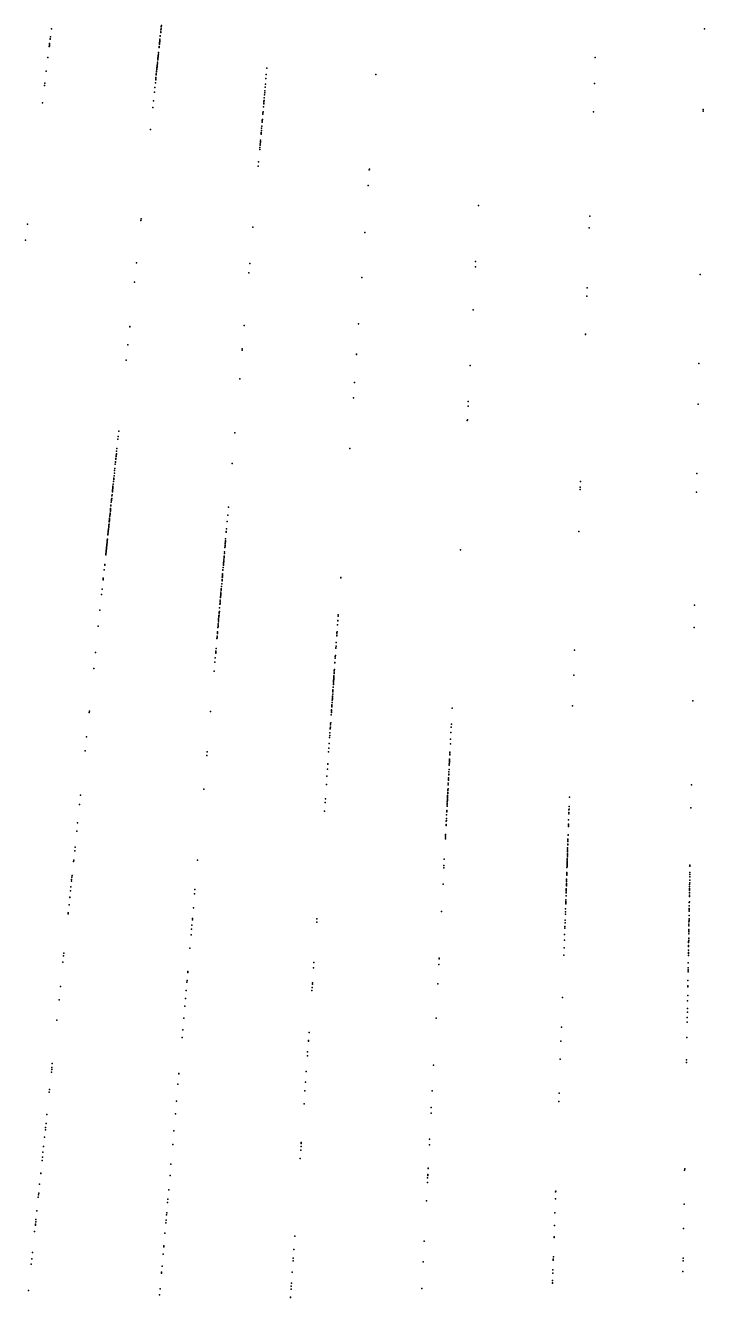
# Model space of a CAD drawing. Header units: metres. Extents: x -4327 to 4266, y -3886 to 3992.
# Drawn here: x -303.7 to -41.8, y -2881.4 to -2390.9 of the extents above; entities that cross this region are included whole.
import ezdxf

# ---------------------------------------------------------------- set-up
doc = ezdxf.new("R2010")
doc.units = ezdxf.units.M

msp = doc.modelspace()

# ---------------------------------------------------------------- linework, layer by layer
for p in [(-293.72, -2392.13, 2541.1), (-251.57, -2393.57, -294.85), (-251.56, -2393.44, -145.22), (-251.55, -2393.36, -146.53), (-251.47, -2392.61, -538.17), (-251.46, -2392.51, -403.25), (-251.42, -2392.14, -224.32), (-251.35, -2391.42, -315.9), (-251.33, -2391.22, -389.56), (-251.29, -2390.87, -240.09), (-41.76, -2392.18, 2517.09), (-294.52, -2398.66, 2531.39), (-294.52, -2398.67, -700.83), (-294.49, -2398.46, 2495.51), (-294.48, -2398.38, -710.75), (-294.41, -2397.78, -604.42), (-294.21, -2396.12, -795.33), (-294.19, -2395.97, -717.2), (-294.1, -2395.23, -613.58), (-252.05, -2398.06, -129.67), (-252.02, -2397.81, -91.44), (-251.99, -2397.51, -344.84), (-251.94, -2397.08, -235.4), (-251.93, -2396.99, 2555.12), (-251.9, -2396.64, -101.92), (-251.9, -2396.65, -189), (-251.84, -2396.1, -252.56), (-251.72, -2394.92, -210.02), (-251.72, -2394.97, -578.84), (-295.08, -2403.25, -838.89), (-294.56, -2399.02, -729.6), (-252.65, -2403.77, -360.55), (-252.65, -2403.78, -375.39), (-252.61, -2403.41, -252), (-252.57, -2403.09, -568.27), (-252.56, -2402.91, -168.29), (-252.52, -2402.58, -525.22), (-252.51, -2402.49, -336.15), (-252.46, -2401.95, -116.67), (-252.46, -2401.96, -467.41), (-252.39, -2401.35, -479.61), (-252.38, -2401.26, -190.69), (-252.18, -2399.33, -296.89), (-252.18, -2399.34, -584.08), (-252.14, -2398.96, -492.82), (-83.92, -2403.21, 2502.38), (-295.72, -2408.46, -825.92), (-253.16, -2408.7, -177.99), (-253.15, -2408.55, -550.08), (-253.08, -2407.91, -382.8), (-253.07, -2407.79, -370.61), (-253.06, -2407.72, -516.67), (-253.05, -2407.6, -365.18), (-253, -2407.14, -457.48), (-252.99, -2407.06, -199.12), (-252.98, -2406.98, -421.99), (-252.95, -2406.63, -439.63), (-252.9, -2406.14, -261.63), (-252.85, -2405.67, -308.4), (-252.78, -2405.09, -409.44), (-252.69, -2404.19, -274.76), (-252.68, -2404.11, -473.31), (-210.61, -2407.33, -301.4), (-296.3, -2413.19, 2519.07), (-253.61, -2412.98, -487.43), (-253.5, -2411.85, -268.94), (-253.48, -2411.71, -287.69), (-253.43, -2411.19, -545.13), (-253.39, -2410.89, -394.12), (-253.29, -2409.86, -360.11), (-253.29, -2409.94, -506.1), (-253.27, -2409.69, -532.31), (-253.25, -2409.51, -430.61), (-211.16, -2413.56, -370.87), (-210.96, -2411.31, -205.78), (-210.83, -2409.77, -272.27), (-168.51, -2409.82, 2505.64), (-84.27, -2413.25, 2512.83), (-296.4, -2414.01, -810.09), (-254, -2416.64, -521.35), (-253.99, -2416.59, -471.64), (-253.81, -2414.86, -582.25), (-211.52, -2417.63, -495.82), (-211.45, -2416.84, -382.22), (-211.38, -2416.11, -317.28), (-211.25, -2414.62, -172.81), (-297.22, -2420.66, -858.4), (-254.62, -2422.55, -689.14), (-254.35, -2419.93, 2534.89), (-211.92, -2422.25, -258.91), (-211.82, -2421.14, -429.23), (-211.81, -2421.01, -484.1), (-211.75, -2420.31, -217.23), (-211.73, -2420.04, -285.51), (-211.71, -2419.8, -374.54), (-211.62, -2418.85, -383.89), (-42.3, -2423.28, 2508.4), (-212.43, -2428.05, -335.09), (-212.43, -2428.14, -221.96), (-212.38, -2427.46, -385.26), (-212.38, -2427.47, -328.24), (-212.34, -2427.1, -459.12), (-212.34, -2427.11, -445.37), (-212.17, -2425.08, -398.5), (-212.17, -2425.09, -248.48), (-212.12, -2424.59, -248.43), (-212.09, -2424.21, -418.83), (-84.65, -2424.17, 2543.56), (-42.31, -2423.99, 2558.93), (-255.51, -2431, 2496.95), (-212.84, -2432.74, -229.09), (-212.8, -2432.35, -235.78), (-212.79, -2432.22, -501.59), (-212.72, -2431.41, -515.31), (-212.64, -2430.53, -261.14), (-212.57, -2429.74, -489.99), (-213.3, -2437.98, 2546.72), (-213.22, -2437.07, -363.57), (-213.22, -2437.08, -469.3), (-213.17, -2436.52, -477.5), (-213.11, -2435.91, -273.87), (-213.09, -2435.66, -500.91), (-213.04, -2435.07, -349.65), (-213.04, -2435.08, -344.22), (-213.36, -2438.68, -354.26), (-213.92, -2445.17, -530.82), (-213.78, -2443.51, -458.07), (-171.08, -2446.57, 2499.81), (-171.07, -2446.35, 2496.87), (-171.51, -2452.64, 2519.73), (-128.94, -2460.27, 2502.92), (-302.97, -2467.52, 2550.61), (-259.2, -2466.15, 2502.84), (-259.12, -2465.39, 2488.45), (-86.06, -2464.36, 2546.52), (-215.98, -2468.69, 2528.64), (-172.77, -2470.67, 2497.05), (-86.22, -2468.88, 2545.62), (-303.74, -2473.74, 2548.68), (-130.07, -2481.93, 2519.45), (-260.92, -2482.45, 2577.77), (-217.52, -2486.3, 2571.82), (-217.2, -2482.63, 2488.04), (-130.18, -2483.93, 2483.27), (-43.41, -2486.89, 2551.86), (-261.7, -2489.9, 2483.21), (-173.98, -2488.01, 2525.57), (-87.02, -2492.01, 2489.45), (-87.14, -2495.25, 2487.26), (-131.05, -2500.52, 2521.77), (-219.3, -2506.57, 2484.77), (-175.23, -2505.97, 2532.72), (-263.5, -2507.05, 2522.23), (-263.49, -2506.98, 2552.61), (-87.65, -2509.94, 2472.06), (-87.65, -2510.02, 2568.35), (-264.23, -2514.01, 2512.73), (-220.13, -2516.15, 2480.71), (-220.08, -2515.54, 2551.45), (-264.86, -2519.99, 2472.43), (-176.06, -2517.73, 2544.62), (-176.05, -2517.64, 2561.23), (-44.01, -2521.23, 2514.75), (-132.17, -2521.99, 2543.42), (-221.09, -2527.09, 2464.45), (-176.82, -2528.61, 2533.4), (-177.23, -2534.51, 2547.64), (-132.9, -2535.85, 2551.82), (-132.99, -2537.69, 2484.98), (-44.28, -2536.89, 2470.36), (-133.28, -2543.21, 2523.2), (-133.27, -2542.94, 2542.26), (-268.06, -2550.39, 727.02), (-267.96, -2549.42, 825.97), (-267.73, -2547.29, 2510.15), (-222.92, -2548.03, 2525.88), (-268.55, -2555.11, 197.27), (-268.44, -2554.08, 1028.65), (-178.59, -2554, 2487.27), (-269.07, -2560, 2528.18), (-268.99, -2559.3, 1109.78), (-268.98, -2559.19, 1009.59), (-268.88, -2558.19, 921.17), (-268.84, -2557.84, 978.43), (-268.76, -2557.12, 837.76), (-268.71, -2556.58, 611.97), (-268.67, -2556.22, 706.02), (-268.66, -2556.1, 1062.14), (-223.95, -2559.76, 2509.97), (-269.67, -2565.71, 1122.58), (-269.63, -2565.4, 994.23), (-269.55, -2564.62, 298.8), (-269.44, -2563.55, 310.08), (-269.33, -2562.48, 1041.83), (-269.26, -2561.79, 589.52), (-44.75, -2563.64, 2534.83), (-270.16, -2570.39, 484.12), (-270.12, -2570.01, 473.85), (-270.06, -2569.4, 629.95), (-270.04, -2569.29, 880.89), (-270.02, -2569.09, 747.6), (-269.98, -2568.73, 735.29), (-269.97, -2568.59, 623.79), (-269.89, -2567.8, 760.98), (-269.88, -2567.72, 1025.98), (-269.88, -2567.73, 759.43), (-269.77, -2566.69, 906.8), (-269.77, -2566.71, 996.35), (-269.69, -2565.91, 722.33), (-269.67, -2565.79, 865.58), (-89.74, -2569.86, 2536.6), (-89.71, -2568.89, 2497.2), (-89.63, -2566.7, 2536.24), (-270.62, -2574.76, 903.31), (-270.54, -2574.02, 1104.46), (-270.53, -2573.91, 601.22), (-270.52, -2573.82, 602.69), (-270.51, -2573.73, 888.72), (-270.49, -2573.52, 941.05), (-270.46, -2573.29, 969.83), (-270.35, -2572.25, 1029.42), (-270.32, -2571.95, 494.64), (-270.19, -2570.67, 719.12), (-44.88, -2570.92, 2503.49), (-271.18, -2580.09, 434.87), (-271.18, -2580.15, 243.38), (-271.17, -2579.96, 680.72), (-271.16, -2579.94, 358.09), (-271.11, -2579.45, 919.26), (-271.1, -2579.35, 369.55), (-271.06, -2579.01, 359.41), (-270.98, -2578.16, 532.58), (-270.95, -2577.94, 804.11), (-270.91, -2577.52, 529.5), (-270.9, -2577.4, 645.41), (-270.9, -2577.44, 255.97), (-270.9, -2577.47, 380.83), (-270.88, -2577.28, 510.34), (-270.87, -2577.16, 899.4), (-270.76, -2576.11, 1011.38), (-270.74, -2575.91, 861.14), (-225.7, -2579.73, 941.73), (-225.43, -2576.63, 2515.51), (-271.72, -2585.29, 193.89), (-271.71, -2585.11, 281.09), (-271.71, -2585.17, 542.9), (-271.71, -2585.17, 315.57), (-271.69, -2584.95, 298.29), (-271.63, -2584.4, 383.3), (-271.63, -2584.4, 876.59), (-271.61, -2584.19, 394.86), (-271.59, -2583.96, 428.24), (-271.53, -2583.41, 957.52), (-271.5, -2583.18, 618.34), (-271.41, -2582.27, 239.3), (-271.41, -2582.28, 863.27), (-271.39, -2582.09, 414.85), (-271.37, -2581.88, 785.2), (-271.32, -2581.47, 346.77), (-271.31, -2581.36, 414.73), (-271.29, -2581.18, 511.11), (-271.27, -2580.92, 484.64), (-226.16, -2585, 1090.62), (-225.92, -2582.22, 793.25), (-272.23, -2590.11, 290.26), (-272.18, -2589.59, 151.42), (-272.17, -2589.49, 161.39), (-272.16, -2589.39, 311.76), (-272.11, -2588.95, 2526.27), (-271.94, -2587.33, 266.98), (-271.9, -2587, 819.39), (-271.89, -2586.9, 526.99), (-271.85, -2586.49, 781.96), (-271.8, -2586.03, 193.95), (-271.8, -2586.04, 172.57), (-271.79, -2585.89, 406.73), (-271.77, -2585.72, 989.1), (-271.77, -2585.75, 370.47), (-226.59, -2589.97, 955.11), (-226.56, -2589.6, 892.7), (-226.5, -2588.91, 1114.01), (-226.27, -2586.25, 926.51), (-226.25, -2586.06, 536.26), (-90.3, -2585.97, 2524.8), (-272.75, -2595.06, 664.96), (-272.72, -2594.75, 267.75), (-272.71, -2594.65, 558.27), (-272.69, -2594.5, 197.44), (-272.64, -2594.03, 567.07), (-272.62, -2593.77, 2522.7), (-272.62, -2593.77, 213.13), (-272.58, -2593.39, 501.72), (-272.58, -2593.42, 801.15), (-272.57, -2593.32, 751.57), (-272.56, -2593.28, 924.19), (-272.52, -2592.85, 547.48), (-272.5, -2592.63, 460.4), (-272.48, -2592.44, 12.08), (-272.45, -2592.15, 447.13), (-272.44, -2592.05, 396.06), (-272.38, -2591.53, 244.46), (-272.36, -2591.3, 257.34), (-272.32, -2590.94, 135.82), (-272.26, -2590.34, 656.2), (-272.26, -2590.35, 278.78), (-226.98, -2594.45, 981.02), (-226.93, -2593.82, 1026.46), (-226.79, -2592.24, 816.55), (-226.79, -2592.25, 506.54), (-226.74, -2591.65, 626.83), (-226.71, -2591.26, 549.19), (-226.66, -2590.68, 986.08), (-226.65, -2590.57, 767.98), (-135.9, -2593.13, 2517.19), (-273.16, -2598.96, 331.73), (-273.14, -2598.74, 216.41), (-227.46, -2599.85, 1002.62), (-227.38, -2598.96, 283.56), (-227.38, -2598.98, 416.86), (-227.37, -2598.8, 972.93), (-227.31, -2598.22, 716.41), (-227.3, -2598, 837.16), (-227.3, -2598.11, 384.68), (-227.27, -2597.7, 437.1), (-227.24, -2597.36, 675.05), (-227.19, -2596.76, 941.51), (-227.13, -2596.1, 520.58), (-227.12, -2595.94, 842.77), (-227.08, -2595.57, 641.32), (-273.76, -2604.68, 558.93), (-273.75, -2604.58, 19.28), (-273.74, -2604.42, 679.55), (-273.69, -2603.96, 1055.37), (-273.35, -2600.77, 698.42), (-227.9, -2604.9, 840.95), (-227.89, -2604.85, 553.56), (-227.88, -2604.71, 814.22), (-227.87, -2604.53, 430.92), (-227.87, -2604.53, 707.43), (-227.87, -2604.54, 566.92), (-227.79, -2603.62, 859.45), (-227.78, -2603.58, 999.15), (-227.74, -2603.13, 856.14), (-227.72, -2602.9, 401.43), (-227.71, -2602.73, 697.77), (-227.68, -2602.43, 782.35), (-227.67, -2602.3, 824.42), (-227.56, -2601, 831.85), (-227.55, -2600.85, 656.24), (-182.08, -2603.82, 2508.26), (-182.08, -2603.93, 1024.11), (-274.13, -2608.22, -29.32), (-228.3, -2609.47, 910.74), (-228.23, -2608.64, 981.5), (-228.21, -2608.45, 472.75), (-228.19, -2608.25, 605.21), (-228.18, -2608.13, 690.05), (-228.11, -2607.28, 298.92), (-228.11, -2607.3, 456.34), (-228.1, -2607.2, 2520.47), (-228.01, -2606.2, 1081.14), (-227.91, -2605, 689.22), (-227.91, -2605.06, 871.01), (-274.36, -2610.38, 579.64), (-228.7, -2614.05, 231.74), (-228.68, -2613.83, 194.26), (-228.68, -2613.87, 210.1), (-228.67, -2613.68, 722.22), (-228.61, -2612.99, 735.9), (-228.57, -2612.51, 731.13), (-228.56, -2612.46, 449.88), (-228.47, -2611.47, 312.44), (-228.45, -2611.15, 583.34), (-228.39, -2610.52, 268.92), (-228.38, -2610.45, 434.84), (-228.36, -2610.21, 566.65), (-228.34, -2609.96, 592.08), (-45.64, -2614.43, 2526.49), (-274.99, -2616.35, 35.16), (-229.14, -2619.09, 343.94), (-229.12, -2618.85, 258.2), (-229.1, -2618.6, 1051.2), (-229.1, -2618.62, 486.44), (-229.08, -2618.39, 155.72), (-229.07, -2618.29, 204.69), (-229, -2617.53, 232.04), (-228.97, -2617.16, 717.02), (-228.94, -2616.83, 124.02), (-228.82, -2615.43, 880.84), (-183.12, -2618.72, 643.12), (-183.08, -2618.1, 1021.43), (-275.65, -2622.59, -49.63), (-229.48, -2622.99, 601.08), (-229.45, -2622.65, 353.17), (-229.41, -2622.14, 579.77), (-229.36, -2621.63, 358.88), (-229.29, -2620.81, 332.5), (-229.24, -2620.21, 341.17), (-229.23, -2620.08, 322.21), (-229.2, -2619.76, 191.82), (-229.2, -2619.8, 1117.13), (-183.35, -2621.97, 899.41), (-183.35, -2621.97, 899.41), (-183.25, -2620.53, 631.43), (-183.23, -2620.32, 1032.21), (-45.79, -2623.06, 2526.54), (-229.86, -2627.34, 494.02), (-229.84, -2627.03, 864), (-229.82, -2626.85, 330.34), (-229.78, -2626.39, 470.06), (-229.68, -2625.3, 213.91), (-229.66, -2625.07, 314.07), (-229.64, -2624.84, 478.69), (-229.63, -2624.73, 456.43), (-183.83, -2628.83, 400.46), (-183.64, -2626.21, 510.98), (-183.63, -2626.01, 1051.06), (-183.57, -2625.22, 521.23), (-183.56, -2625.04, 916.53), (-183.54, -2624.73, 1048.89), (-276.71, -2632.73, 2524.51), (-230.35, -2632.91, 373.65), (-230.33, -2632.63, 967.58), (-230.3, -2632.33, 133.42), (-230.28, -2632.14, 239.15), (-230.2, -2631.18, 616.61), (-184.2, -2634.19, 790.81), (-184.18, -2633.91, 775.06), (-183.98, -2631.04, 415.52), (-183.97, -2630.86, 391.94), (-183.93, -2630.25, 916.74), (-183.92, -2630.23, 1041.1), (-91.9, -2631.76, 2527.79), (-277.35, -2638.82, 1175.29), (-230.65, -2636.37, 236.63), (-230.51, -2634.69, 997.89), (-184.55, -2639.19, 753.16), (-184.38, -2636.69, 896.42), (-184.37, -2636.54, 1053.61), (-184.37, -2636.6, 904.43), (-184.25, -2634.92, 526.15), (-230.95, -2639.83, 2518.79), (-184.88, -2643.87, 402.75), (-184.87, -2643.8, 515.91), (-184.86, -2643.63, 271.96), (-184.84, -2643.38, 960.37), (-184.83, -2643.16, 283.6), (-184.81, -2642.87, 828.18), (-184.8, -2642.73, 638.31), (-184.79, -2642.59, 650.52), (-184.77, -2642.4, 780.7), (-184.75, -2642.03, 791.59), (-184.73, -2641.8, 920.76), (-184.72, -2641.67, 662.55), (-184.67, -2640.84, 1038.63), (-184.63, -2640.31, 789.5), (-184.58, -2639.68, 1069.94), (-92.24, -2641.39, 2517.72), (-185.22, -2648.75, 779.43), (-185.22, -2648.8, 287.14), (-185.16, -2647.85, 392.99), (-185.14, -2647.56, 381.12), (-185.14, -2647.64, 407.77), (-185.12, -2647.32, 391.43), (-185.1, -2647.03, 503.03), (-185.03, -2646.02, 909.28), (-184.96, -2645, 1055.31), (-184.95, -2644.86, 625.06), (-184.95, -2644.87, 538.67), (-184.91, -2644.33, 640.22), (-185.56, -2653.65, 667.1), (-185.54, -2653.29, 668.55), (-185.51, -2652.93, 791.7), (-185.5, -2652.83, 768.04), (-185.44, -2651.93, 654.35), (-185.38, -2651.09, 655.68), (-185.35, -2650.66, 779.99), (-185.33, -2650.34, 366.74), (-185.33, -2650.35, 680.15), (-185.3, -2649.84, 300.45), (-185.27, -2649.54, 806.48), (-92.65, -2653.25, 2507.02), (-46.28, -2651.36, 2509.57), (-279.14, -2655.79, 111.49), (-279.09, -2655.35, 2499.34), (-232.32, -2655.41, 2564.28), (-185.77, -2656.69, 530.49), (-185.71, -2655.83, 641.47), (-185.71, -2655.83, 667.65), (-185.67, -2655.22, 925.44), (-185.67, -2655.27, 528.7), (-185.66, -2655.12, 701.52), (-185.64, -2654.78, 519.56), (-139.1, -2654.16, 940.36), (-186.26, -2663.68, 259.31), (-186.15, -2662.03, 939.25), (-186.15, -2662.1, 287.1), (-186.13, -2661.84, 275.3), (-186.11, -2661.51, 441.24), (-186.04, -2660.52, 516.15), (-186, -2659.89, 1117.25), (-185.99, -2659.75, 273.62), (-139.59, -2663.55, 979.86), (-139.48, -2661.46, 965.91), (-139.42, -2660.32, 329.31), (-280.13, -2665.25, 2575.3), (-186.55, -2667.83, 395.96), (-186.39, -2665.47, 719.86), (-186.33, -2664.66, 2503.19), (-139.82, -2667.87, 836.73), (-139.73, -2666.12, 1076.12), (-280.7, -2670.66, 2569.28), (-233.81, -2672.41, 1155.14), (-233.69, -2671.04, 2556.94), (-186.78, -2671.04, 472.88), (-186.68, -2669.58, 411.14), (-140.04, -2672.07, 1088.72), (-140.04, -2672.12, 820.46), (-140.03, -2671.99, 460.51), (-140, -2671.42, 716.01), (-139.99, -2671.18, 2567.61), (-187.24, -2677.64, 2496.21), (-187.11, -2675.74, 2555.13), (-187.1, -2675.65, 287.09), (-140.34, -2677.77, 968.52), (-140.25, -2676.18, 696.96), (-140.22, -2675.62, 703.06), (-140.2, -2675.21, 561.02), (-140.18, -2674.7, 997.24), (-140.16, -2674.35, 825.95), (-140.16, -2674.46, 459.43), (-140.14, -2673.99, 566.86), (-140.13, -2673.79, 711.95), (-187.43, -2680.36, 2493.28), (-140.62, -2683.12, 972.11), (-140.55, -2681.92, 729.82), (-140.54, -2681.57, 853.91), (-140.54, -2681.63, 979.86), (-140.51, -2681.03, 340.79), (-140.5, -2680.98, 958.11), (-140.44, -2679.82, 354.03), (-140.43, -2679.62, 443.77), (-140.38, -2678.65, 449.62), (-282.49, -2687.74, 2554.84), (-234.94, -2685.37, 2509.6), (-187.65, -2683.58, 2485.37), (-140.89, -2688.28, 1037.56), (-140.88, -2688.12, 717.34), (-140.88, -2688.23, 463.31), (-140.87, -2687.88, 595.94), (-140.87, -2687.93, 726.73), (-140.82, -2687.06, 592.68), (-140.82, -2687.09, 836.31), (-140.8, -2686.66, 575.69), (-140.76, -2685.87, 522.04), (-140.76, -2685.89, 581.66), (-140.75, -2685.62, 981.32), (-140.75, -2685.75, 964.78), (-140.73, -2685.26, 842.18), (-140.65, -2683.75, 341.14), (-46.84, -2683.73, 2559.7), (-282.87, -2691.29, 2500.13), (-282.87, -2691.35, 1318.98), (-188.14, -2690.54, 1004.22), (-188.04, -2689.1, 2482.32), (-141.08, -2691.95, 488.21), (-141.05, -2691.47, 2506.42), (-141.03, -2690.96, 454.71), (-140.99, -2690.21, 708.46), (-140.99, -2690.3, 605.73), (-140.97, -2689.8, 483.27), (-140.95, -2689.4, 608.61), (-140.92, -2688.9, 474.02), (-140.89, -2688.43, 470.91), (-94.04, -2693.05, 1023.45), (-94.01, -2692.1, 1065.34), (-93.88, -2688.49, 1069), (-47, -2692.54, 2576.53), (-188.37, -2693.86, 988.72), (-141.38, -2697.71, 999.11), (-141.37, -2697.45, 357.86), (-141.33, -2696.71, 847.39), (-141.25, -2695.25, 586.77), (-141.19, -2694.12, 2506.14), (-141.18, -2693.94, 857.85), (-141.16, -2693.57, 595.65), (-94.19, -2697.18, 1053.75), (-94.11, -2694.93, 940.86), (-94.09, -2694.36, 654.25), (-94.06, -2693.39, 678.98), (-283.94, -2701.55, 1296.58), (-283.61, -2698.35, -98.45), (-141.66, -2702.94, 346.58), (-141.47, -2699.35, 337.13), (-141.45, -2698.97, 1056.96), (-94.39, -2702.95, 922.2), (-94.28, -2699.78, 374.4), (-94.26, -2699.29, 1009), (-94.25, -2698.95, 1066.35), (-284.59, -2707.72, 1315.99), (-141.74, -2704.58, 327.29), (-141.7, -2703.87, 914.98), (-141.68, -2703.36, 773.84), (-94.57, -2707.99, 550.51), (-94.53, -2706.88, 806.32), (-94.51, -2706.55, 812.66), (-94.48, -2705.6, 686.77), (-94.46, -2705.02, 2575.56), (-94.45, -2704.65, 1041.39), (-94.4, -2703.12, 665.76), (-285.13, -2712.83, 2479.09), (-284.74, -2709.13, 1265.73), (-237.34, -2712.8, 2560.3), (-142.15, -2712.41, 2484.8), (-94.73, -2712.67, 868.05), (-94.72, -2712.53, 795.13), (-94.71, -2712.27, 532.91), (-94.69, -2711.44, 543.51), (-94.69, -2711.5, 810.92), (-94.67, -2710.88, 949.75), (-94.65, -2710.3, 821.85), (-94.65, -2710.44, 895.14), (-94.62, -2709.53, 937.67), (-94.61, -2709.17, 509.31), (-94.61, -2709.21, 1024.52), (-94.58, -2708.5, 827.77), (-285.18, -2713.32, 1220.95), (-142.32, -2715.68, 932.22), (-142.28, -2714.85, 2506.16), (-94.9, -2717.54, 622.31), (-94.83, -2715.65, 387.18), (-94.82, -2715.16, 701.83), (-94.81, -2714.89, 434.06), (-94.81, -2715.03, 1018.26), (-94.81, -2715.13, 670.29), (-94.8, -2714.68, 490.43), (-94.79, -2714.36, 359.83), (-94.78, -2714.12, 696.82), (-94.76, -2713.54, 939.06), (-94.76, -2713.69, 632.35), (-94.75, -2713.2, 414.07), (-94.75, -2713.36, 962.27), (-94.74, -2713.14, 881.27), (-47.43, -2717.51, 1064.63), (-47.39, -2715.03, 1027.94), (-47.38, -2714.66, 1026.11), (-285.97, -2720.85, 2538.68), (-285.91, -2720.26, 1200.87), (-285.81, -2719.32, 1239.8), (-285.74, -2718.66, 1244.89), (-142.65, -2722.01, 792.06), (-95.07, -2722.44, 317.15), (-95.07, -2722.46, 383.61), (-95.07, -2722.57, 646.96), (-95.06, -2722.07, 441.3), (-95.05, -2721.81, 305.03), (-95.05, -2721.84, 400.2), (-95.02, -2720.94, 913.45), (-95, -2720.42, 566.97), (-95, -2720.43, 560.78), (-94.99, -2720.08, 324.4), (-94.99, -2720.13, 503.69), (-94.94, -2718.59, 685.33), (-94.93, -2718.36, 758.32), (-94.92, -2718.16, 616.21), (-94.91, -2717.92, 370.87), (-47.51, -2722.1, 735.07), (-47.5, -2721.55, 1008.4), (-47.49, -2720.44, 931.06), (-47.46, -2719.23, 755.02), (-47.45, -2718.36, 2547.81), (-286.64, -2727.19, 1142), (-286.63, -2727.06, 1285.03), (-286.37, -2724.6, 1320.51), (-286.21, -2723.09, 1195), (-238.47, -2725.76, 1217.33), (-238.33, -2724.15, 2487.98), (-95.21, -2726.59, 898.82), (-95.17, -2725.19, 630.33), (-95.17, -2725.43, 741.1), (-95.15, -2724.62, 547.7), (-95.14, -2724.39, 2488.4), (-95.13, -2724.26, 435.55), (-95.12, -2723.79, 580.09), (-95.08, -2722.72, 427.69), (-47.6, -2726.78, 504.69), (-47.59, -2726.25, 769.8), (-47.57, -2725.22, 1045.42), (-47.57, -2725.22, 1045.42), (-47.57, -2725.33, 863.51), (-47.55, -2724.09, 2489.72), (-47.55, -2724.37, 882.87), (-47.54, -2723.66, 882.64), (-47.54, -2723.77, 470.4), (-47.53, -2722.92, 946.87), (-286.93, -2729.94, 1178.45), (-238.94, -2731.14, 1239.49), (-95.39, -2731.5, 380.32), (-95.32, -2729.67, 367.93), (-95.31, -2729.31, 2487.45), (-95.3, -2729.04, 523.84), (-95.3, -2729.11, 425.64), (-95.29, -2728.73, 2555.89), (-95.27, -2728.09, 311.77), (-47.7, -2732.5, 485.73), (-47.69, -2731.91, 896.86), (-47.68, -2731.45, 1029.05), (-47.68, -2731.65, 629.96), (-47.66, -2730.43, 536.24), (-47.64, -2729.06, 751.34), (-47.63, -2728.81, 897.49), (-287.29, -2733.42, 1345.16), (-287.27, -2733.18, 1123.46), (-287.26, -2733.1, 1267.82), (-239.35, -2735.82, 1276.05), (-239.31, -2735.3, 2476.36), (-191.37, -2736.66, 2545.65), (-191.28, -2735.42, 2522.32), (-143.21, -2732.63, 806.49), (-95.58, -2737, 760.31), (-95.54, -2735.89, 789.02), (-95.46, -2733.54, 775.44), (-95.43, -2732.74, 513.74), (-47.77, -2736.55, 822.92), (-47.76, -2736.06, 645.14), (-47.76, -2736.11, 613.72), (-47.75, -2735.37, 397.43), (-47.75, -2735.57, 881.56), (-47.72, -2734.09, 914.12), (-239.86, -2741.6, 1332.07), (-239.66, -2739.36, 2534.97), (-239.53, -2737.82, 1309.94), (-95.73, -2741.44, 885.51), (-95.65, -2738.98, 897.93), (-95.63, -2738.4, 907.68), (-47.85, -2741.24, 428.87), (-47.83, -2740.13, 370.69), (-47.83, -2740.14, 363.08), (-47.83, -2740.37, 370.72), (-47.82, -2739.52, 897.7), (-47.82, -2739.59, 625.5), (-47.82, -2739.68, 500.89), (-47.79, -2738.06, 519.14), (-47.78, -2737.49, 382.5), (-240.31, -2746.73, 1327.15), (-95.91, -2746.64, 1042.1), (-95.81, -2743.57, 2473.19), (-47.93, -2745.73, 916.35), (-47.93, -2746.12, 382.18), (-47.91, -2744.56, 632.94), (-47.9, -2744.12, 820.3), (-47.89, -2743.73, 760.21), (-47.89, -2743.81, 415.48), (-47.88, -2742.83, 805.27), (-47.88, -2742.99, 352.81), (-289.26, -2752.12, 1267.51), (-289, -2749.67, 1128.48), (-288.9, -2748.67, 2525.64), (-144.16, -2750.79, 1127.8), (-144.15, -2750.55, 2541.89), (-96.01, -2749.35, 771.82), (-47.99, -2749.55, 306.48), (-47.98, -2748.79, 555.43), (-47.97, -2748.32, 774.42), (-47.97, -2748.42, 665.49), (-47.96, -2747.43, 957.07), (-241.12, -2756.07, 1305.73), (-241.09, -2755.68, 1151.99), (-192.6, -2754.33, 2528.66), (-192.45, -2752.21, 2540.58), (-144.28, -2752.95, 2538.55), (-48.1, -2755.8, 429.61), (-48.09, -2755.08, 519.26), (-48.09, -2755.18, 683.06), (-48.08, -2754.32, 395.58), (-48.04, -2752.37, 507.87), (-290.24, -2761.45, 1255.35), (-241.45, -2759.81, 1322.32), (-241.4, -2759.17, 1176.56), (-193.13, -2761.85, 1229.94), (-193.04, -2760.57, 1304.23), (-193.01, -2760.11, 2525.65), (-144.67, -2760.49, 2528.84), (-48.21, -2761.67, 973.87), (-48.2, -2761.23, 649.49), (-48.16, -2759.12, 319.75), (-290.79, -2766.65, 2531.05), (-242, -2766.08, 1304.93), (-241.74, -2763.05, 1210.5), (-193.21, -2763.06, 1261.36), (-96.58, -2765.79, 647.67), (-48.26, -2765.01, 444.96), (-242.26, -2769.07, 1204.12), (-48.38, -2771.44, 687.09), (-48.35, -2769.95, 842.86), (-48.3, -2766.96, 698.81), (-291.6, -2774.42, 2510.49), (-242.67, -2773.76, 1271.65), (-145.36, -2773.7, 2518.77), (-48.44, -2775.25, 560.78), (-48.41, -2773.45, 2532.06), (-243.32, -2781.17, 2517.88), (-243.06, -2778.17, 1193.65), (-194.34, -2779.17, 1237.66), (-96.98, -2777.22, 2509.02), (-48.55, -2781.17, 716.94), (-194.58, -2782.63, 1251.97), (-194.56, -2782.35, 1237.25), (-97.17, -2782.57, 1111.69), (-293.37, -2791.23, 2503.62), (-194.97, -2788.2, 1228.92), (-194.87, -2786.72, 1257.48), (-97.41, -2789.54, 2517.38), (-48.71, -2790.82, 578.2), (-48.69, -2789.73, 2521.93), (-293.72, -2794.55, 2476.48), (-293.61, -2793.49, 2329.64), (-293.53, -2792.75, 2494), (-244.55, -2795.18, 2502.95), (-244.53, -2795, 2502.78), (-195.4, -2794.32, 1186.31), (-146.31, -2791.85, 1155.33), (-244.9, -2799.18, 2492.8), (-195.68, -2798.42, 1143.2), (-294.53, -2802.22, 2466.95), (-294.42, -2801.22, 2256.81), (-245.47, -2805.71, 2487.66), (-195.92, -2801.74, 1262.41), (-146.83, -2801.77, 1166.61), (-97.98, -2805.79, 1126.3), (-97.87, -2802.6, 2504.31), (-295.43, -2810.81, 2305.32), (-245.89, -2810.55, 2481.01), (-196.27, -2806.75, 1253.62), (-147.28, -2810.29, 1226.36), (-147.17, -2808.21, 2497.49), (-295.97, -2815.92, 2454.56), (-295.79, -2814.27, 2150.59), (-296.35, -2819.59, 2286.89), (-296.06, -2816.81, 2364.78), (-246.47, -2817.14, 1426.35), (-147.81, -2820.4, 2541.59), (-296.97, -2825.44, 2253.52), (-296.73, -2823.17, 2507.35), (-246.94, -2822.48, 2464.27), (-197.51, -2824.57, 1289.44), (-197.42, -2823.21, 1305.63), (-197.34, -2822.09, 1286.45), (-197.31, -2821.62, 1288.1), (-147.92, -2822.5, 1246.4), (-297.3, -2828.6, 2422.46), (-297.16, -2827.26, 2150.75), (-247.59, -2829.95, 2500.89), (-197.74, -2827.87, 1277.9), (-297.82, -2833.54, 2148.2), (-297.82, -2833.58, 2389.43), (-247.97, -2834.32, 2447.48), (-148.59, -2835.29, 1294.82), (-148.54, -2834.35, 1322.55), (-148.52, -2833.95, 1176.38), (-148.41, -2831.74, 1188.17), (-148.39, -2831.51, 1381.96), (-49.44, -2832.35, 2499.35), (-49.43, -2831.78, 2498.86), (-298.25, -2837.66, 2178.3), (-248.46, -2839.93, 2213.53), (-148.68, -2837.06, 1323.82), (-99.19, -2840.44, 2496.63), (-298.78, -2842.68, 2116.27), (-298.69, -2841.81, 2188.9), (-298.62, -2841.2, 2132.1), (-248.89, -2844.78, 2378.97), (-248.78, -2843.53, 2302.43), (-149.06, -2844.16, 1312.04), (-99.29, -2843.35, 1203.09), (-99.29, -2843.35, 2549.1), (-99.2, -2840.69, 1207.45), (-299.34, -2848.02, 2330.64), (-249.3, -2849.51, 2276.54), (-249.24, -2848.8, 2293.86), (-99.48, -2848.78, 2487.48), (-49.67, -2845.43, 1127.29), (-299.92, -2853.55, 2460.07), (-299.88, -2853.19, 2361), (-299.78, -2852.2, 2321.1), (-299.69, -2851.35, 2409.75), (-249.57, -2852.61, 2127.35), (-249.49, -2851.64, 2413.95), (-99.65, -2853.69, 1257.35), (-49.83, -2854.83, 2472.49), (-300.18, -2856, 2424.38), (-249.92, -2856.56, 2336.31), (-199.83, -2857.73, 2402.44), (-149.87, -2859.64, 1201.71), (-99.81, -2858.09, 1361.2), (-99.81, -2858.25, 2476.58), (-301.03, -2864.07, 2515.85), (-250.63, -2864.74, 2255.58), (-250.38, -2861.83, 2114.84), (-250.34, -2861.44, 2185.44), (-200.19, -2862.91, 2393.5), (-301.5, -2868.61, 2145.33), (-301.29, -2866.58, 2304.32), (-251.04, -2869.4, 2496.97), (-200.5, -2867.28, 2164.7), (-200.43, -2866.28, 2391.01), (-150.29, -2867.62, 1181.19), (-100.12, -2867.02, 1227.89), (-100.1, -2866.61, 1378.71), (-100.08, -2865.78, 1298.32), (-50.05, -2867.27, 2566.56), (-50.03, -2866.26, 1379.84), (-251.27, -2872.08, 2351.62), (-251.24, -2871.63, 2218.15), (-200.81, -2871.67, 2384.89), (-100.29, -2872.05, 1362.08), (-100.25, -2870.8, 1276.13), (-50.12, -2871.45, 1270.21), (-302.56, -2878.71, -82.91), (-251.8, -2878.12, 2375), (-201.26, -2878.2, 2379.72), (-201.19, -2877.09, 2191.89), (-201.1, -2875.9, 2193.46), (-150.83, -2877.97, 2414.2), (-100.43, -2875.81, 1239.09), (-100.43, -2875.86, 1250.29), (-100.39, -2874.89, 2574.56), (-252, -2880.41, 2170.2), (-201.49, -2881.45, 2468.37), (-201.48, -2881.32, 2443.82)]:
    msp.add_point(p)

doc.saveas('drawing.dxf')
